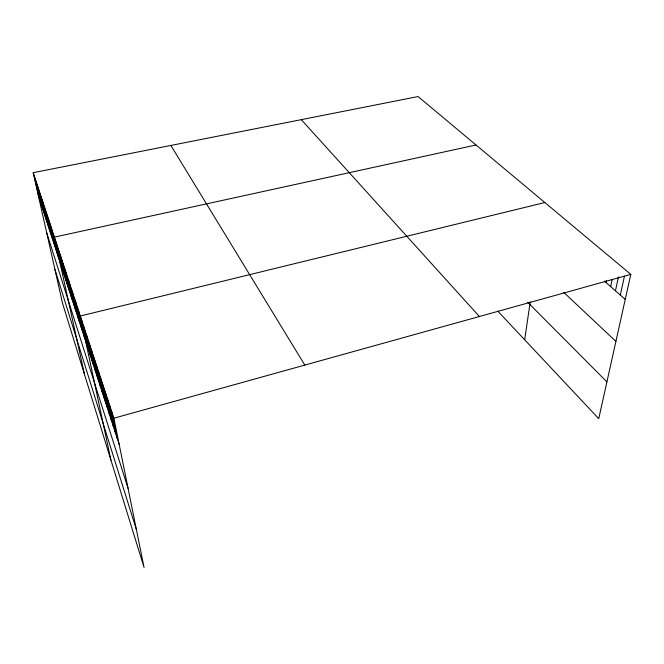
<?xml version="1.0" encoding="UTF-8"?>
<svg xmlns="http://www.w3.org/2000/svg" width="664" height="664" viewBox="0 0 664 664"><rect width="100%" height="100%" fill="white"/><g stroke="black" fill="none" stroke-linecap="round" stroke-linejoin="round"><path stroke-width="1" d="M524.66 339.76L530.254 301.755M605.941 282.482L606.34 280.507M610.673 286.624L612.125 279.693M615.47 290.815L618.433 276.913M620.325 295.057L624.451 276.133M33.2 172.681L113.884 418.204L144.055 567.446L62.507 303.207L33.2 172.681L418.079 96.554L630.8 274.381L598.737 418.685L497.693 311.034M113.884 418.204L630.8 274.381M544.854 202.537L80.302 316.014L110.93 460.102M476.013 144.984L54.382 237.123L84.569 374.687M604.381 281.113L625.247 299.364M563.786 292.401L615.91 341.404M527.681 302.253L606.913 381.883M301.29 119.653L479.4 316.504M170.864 145.449L304.809 365.084M38.188 194.901L119.205 444.49M46.663 232.649L128.061 488.297M54.921 269.418L136.485 529.98M36.088 181.471L41.11 203.898M35.117 178.508L40.122 200.868M34.154 175.578L39.151 197.872M43.201 203.118L48.298 226.034M42.156 199.922L47.235 222.772M41.11 196.76L46.189 219.543M40.089 193.639L45.152 216.348M39.068 190.543L44.123 213.186M38.064 187.489L43.11 210.056M37.068 184.468L42.106 206.96M49.75 223.054L54.904 246.402M48.63 219.635L53.767 242.908M47.517 216.256L52.655 239.463M46.422 212.92L51.543 236.052M45.335 209.617L50.447 232.674M44.264 206.346L49.368 229.337M56.822 244.568L62.026 268.356M55.593 240.824L60.789 264.529M53.203 233.545L58.382 257.109M52.041 230.01L57.204 253.499M50.887 226.507L56.05 249.93M64.541 268.04L69.786 292.26M63.213 264.006L68.458 288.151M61.901 260.022L67.139 284.101M60.607 256.088L65.836 280.092M59.337 252.204L64.557 276.133M58.075 248.361L63.287 272.215M70.01 284.69L75.289 309.208M68.616 280.449L73.887 304.892M67.238 276.257L72.509 300.634M65.877 272.124L71.139 296.418M77.265 306.768L82.577 331.651M75.779 302.236L81.083 327.045M74.31 297.762L79.605 322.496M72.857 293.347L78.153 318.014M71.421 288.989L76.709 313.582M83.423 325.509L88.752 350.683M81.855 320.729L87.175 345.828M78.775 311.358L84.087 336.316M88.27 340.267L93.607 365.648M86.635 335.278L91.972 360.593M85.017 330.365L90.354 355.605M95.068 360.925L100.405 386.581M93.334 355.647L98.67 381.244M91.624 350.451L96.961 375.973M89.939 345.322L95.276 370.778M100.422 377.218L105.759 403.081M98.612 371.707L103.949 397.504M96.828 366.279L102.165 392.001M106.016 394.258L111.353 420.304M104.123 388.49L109.46 414.477M102.256 382.813L107.593 408.733M109.892 406.044L115.221 432.214M107.942 400.101L113.27 426.213M111.876 412.078L117.196 438.306"/></g></svg>
